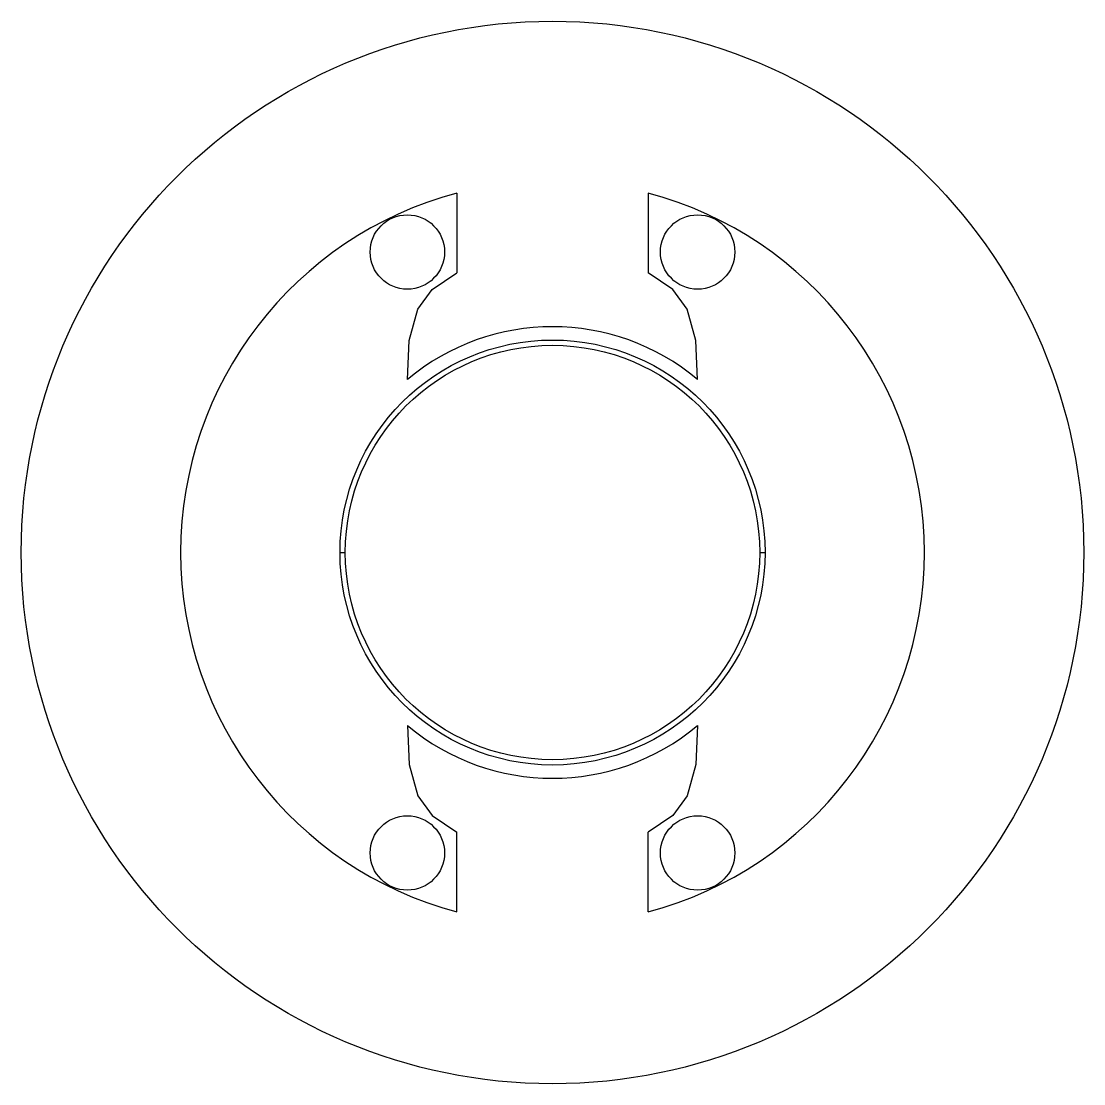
# Model space of a CAD drawing. Header units: millimetres. Extents: x -100 to 100, y -100 to 100.
import ezdxf

# ---------------------------------------------------------------- set-up
doc = ezdxf.new("R2010")
doc.units = ezdxf.units.MM

msp = doc.modelspace()

# ---------------------------------------------------------------- linework, layer by layer
at = {"color": 7, "linetype": 'Continuous'}
for p, q in [((-18, 67.65), (-18, 52.65)), ((18, 67.65), (18, 52.65)), ((-40, 0), (-39, 0)), ((39, 0), (40, 0)), ((-18, -67.65), (-18, -52.65)), ((18, -67.65), (18, -52.65))]:
    msp.add_line(p, q, dxfattribs=at)
at = {"color": 7, "linetype": 'Continuous', "flags": 128}
for points in [[(-27.32, 32.56), (-26.96, 39.93), (-25.38, 45.79), (-22.63, 49.53), (-18, 52.65)], [(27.32, 32.56), (26.96, 39.93), (25.38, 45.79), (22.63, 49.53), (18, 52.65)], [(-27.32, -32.56), (-26.96, -39.93), (-25.38, -45.79), (-22.63, -49.53), (-18, -52.65)], [(27.32, -32.56), (26.96, -39.93), (25.38, -45.79), (22.63, -49.53), (18, -52.65)]]:
    msp.add_lwpolyline(points, dxfattribs=at)
at = {"color": 7, "linetype": 'Continuous'}
for centre, radius in [((0, 0), 100), ((-27.32, 56.56), 7), ((27.32, 56.56), 7), ((0, 0), 40), ((0, 0), 39), ((-27.32, -56.56), 7), ((27.32, -56.56), 7)]:
    msp.add_circle(centre, radius, dxfattribs=at)
for radius, start, end in [(70, 104.9006, 255.0994), (70, 284.9006, 75.0994), (42.5, 50, 130), (42.5, 230, 310)]:
    msp.add_arc((0, 0), radius, start, end, dxfattribs=at)

doc.saveas('drawing.dxf')
